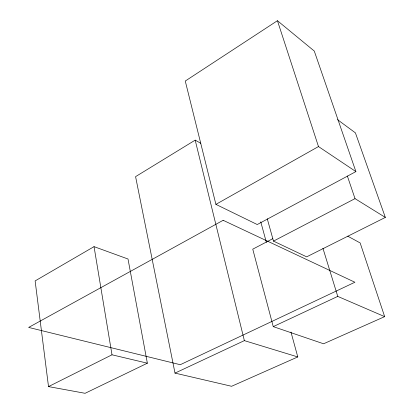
<?xml version="1.0" encoding="UTF-8"?>
<svg xmlns="http://www.w3.org/2000/svg" width="414" height="414" viewBox="0 0 414 414"><rect width="100%" height="100%" fill="white"/><g stroke="black" fill="none" stroke-linecap="round" stroke-linejoin="round"><path stroke-width="0.62" d="M277.432 20.7L185.265 81.04L215.906 204.366L257.244 224.538L355.905 171.603L314.278 51.051L277.432 20.7L318.485 146.561L355.905 171.603M200.795 143.301L195.18 140.139L135.58 176.643L175.003 373.107L231.597 386.283L297.785 356.94L290.959 332.033M94.045 246.641L35.128 280.909L48.51 386.598L85.093 393.3L147.363 363.192L128.009 259.009L94.045 246.641L112.003 354.798L147.363 363.192M215.906 204.366L318.485 146.561M272.785 238.687L252.757 249.161L273.245 326.625L323.567 343.786L384.663 316.638L360.154 242.94L347.77 236.187M273.488 241.114L355.021 198.632L385.341 217.422L306.66 256.856L273.488 241.114L267.253 218.737M48.51 386.598L112.003 354.798M273.245 326.625L337.762 296.393L384.663 316.638M175.003 373.107L244.363 340.624L297.785 356.94M337.482 119.636L355.414 132.868L385.341 217.422M347.351 176.002L355.021 198.632M322.93 248.286L337.762 296.393M260.748 221.826L266.383 242.376M195.18 140.139L244.363 340.624M223.146 220.3L28.659 327.427L180.261 364.708L354.896 282.244L223.146 220.3"/></g></svg>
